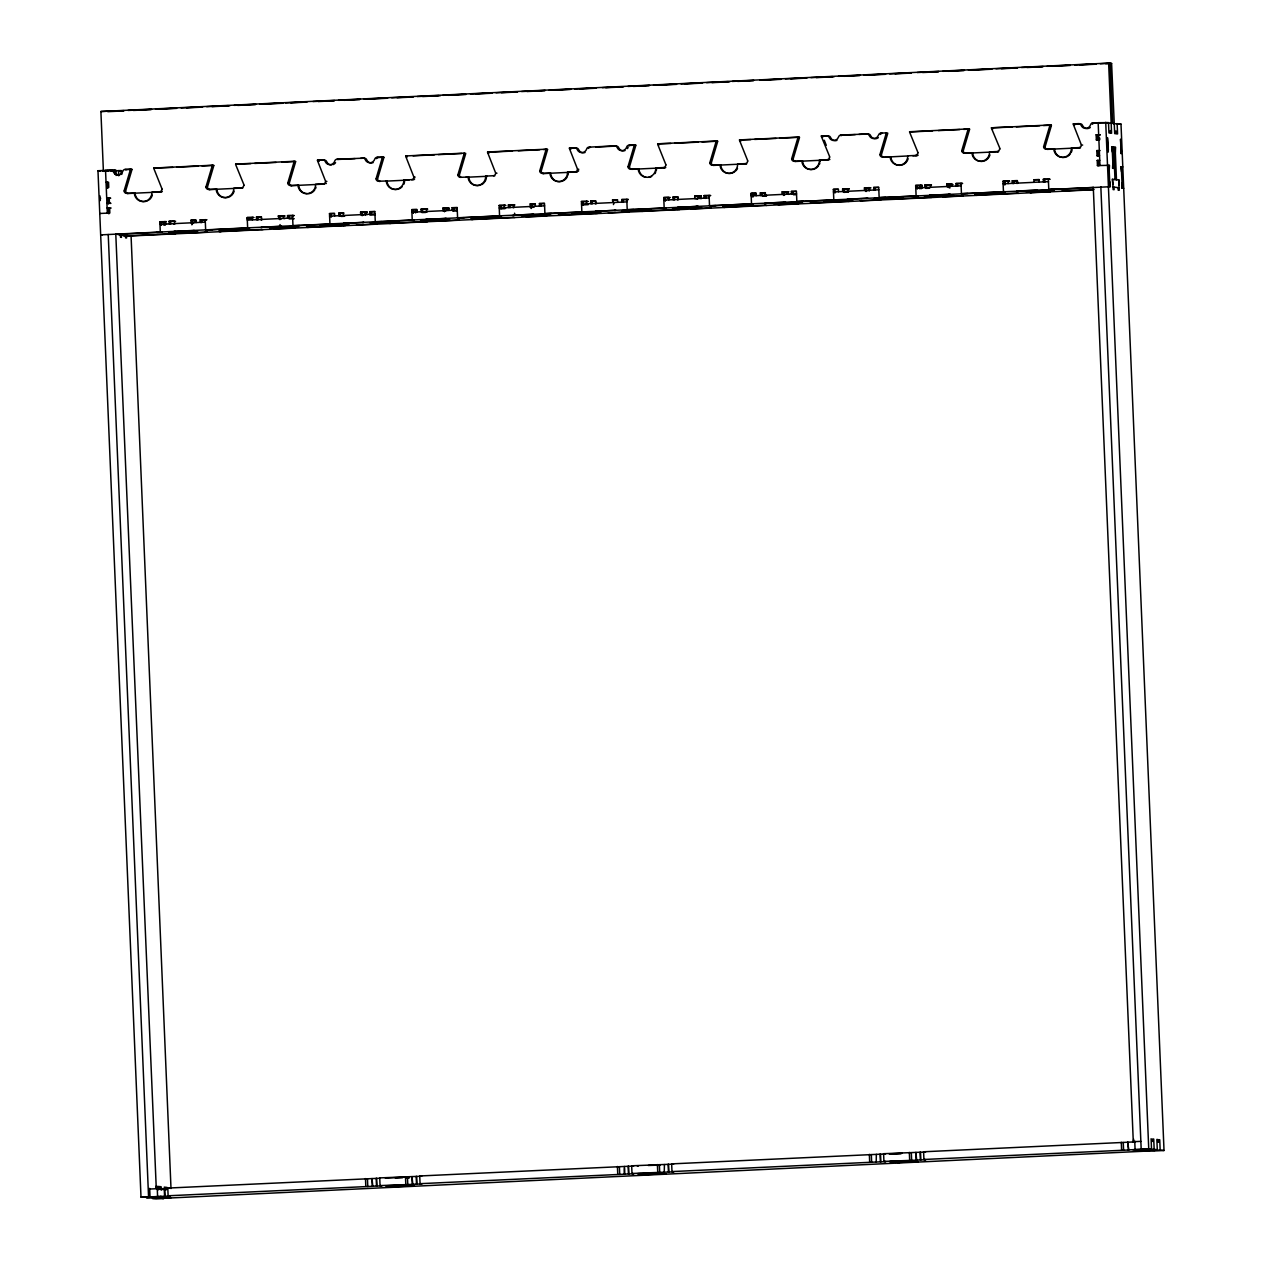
<?xml version="1.0" encoding="UTF-8"?>
<svg xmlns="http://www.w3.org/2000/svg" width="1262" height="1262" viewBox="0 0 1262 1262"><rect width="100%" height="100%" fill="white"/><g stroke="black" fill="none" stroke-linecap="round" stroke-linejoin="round"><path stroke-width="1.5" d="M162.325 191.461A2.571 2.524 -83.2 0 1 160.968 191.95L128.219 193.512A2.571 2.524 -83.2 0 1 125.585 191.067L131.816 170.086A2.571 2.524 -83.2 0 0 131.895 169.345L130.412 169.171A2.571 2.524 -83.2 0 1 130.333 169.913L124.102 190.893A2.571 2.524 -83.2 0 0 126.736 193.338L128.03 193.496M241.515 187.864L242.809 188.006L210.06 189.584A2.571 2.524 -83.2 0 1 207.425 187.139L213.657 166.158A2.571 2.524 -83.2 0 0 213.735 165.417L212.253 165.243A2.571 2.524 -83.2 0 1 212.174 165.969L205.943 186.965A2.571 2.524 -83.2 0 0 208.577 189.41L209.871 189.568M323.34 183.936L324.634 184.078L291.885 185.656A2.571 2.524 -83.2 0 1 289.266 183.211L295.497 162.214A2.571 2.524 -83.2 0 0 295.56 161.489L294.093 161.299A2.571 2.524 -83.2 0 1 294.014 162.041L287.783 183.037A2.571 2.524 -83.2 0 0 290.418 185.482L291.711 185.64M380.146 181.412A2.571 2.524 -83.2 0 1 377.527 178.967L383.758 157.987A2.571 2.524 -83.2 0 0 383.822 157.245L382.354 157.072A2.571 2.524 -83.2 0 1 382.276 157.813L376.044 178.794A2.571 2.524 -83.2 0 0 378.679 181.239L379.972 181.397M461.056 177.343A2.571 2.524 -83.2 0 1 459.368 175.039L465.583 154.059A2.571 2.524 -83.2 0 0 465.662 153.317L464.179 153.144A2.571 2.524 -83.2 0 1 464.116 153.869L457.885 174.866A2.571 2.524 -83.2 0 0 460.504 177.311L460.693 177.327M543.37 173.541A2.571 2.524 -83.2 0 1 541.193 171.111L547.424 150.115A2.571 2.524 -83.2 0 0 547.503 149.389L546.02 149.2A2.571 2.524 -83.2 0 1 545.941 149.941L539.726 170.938A2.571 2.524 -83.2 0 0 542.345 173.383L543.638 173.541M665.752 167.515A2.571 2.524 -83.2 0 1 664.837 167.736L632.088 169.313A2.571 2.524 -83.2 0 1 629.454 166.868L635.685 145.887A2.571 2.524 -83.2 0 0 635.764 145.146L634.281 144.972A2.571 2.524 -83.2 0 1 634.202 145.714L627.987 166.694A2.571 2.524 -83.2 0 0 630.606 169.14L631.899 169.297M745.385 163.666L746.678 163.808L713.929 165.385A2.571 2.524 -83.2 0 1 711.295 162.94L717.526 141.943A2.571 2.524 -83.2 0 0 717.605 141.218L716.122 141.029A2.571 2.524 -83.2 0 1 716.043 141.77L709.812 162.766A2.571 2.524 -83.2 0 0 712.446 165.212L713.74 165.369M827.209 159.722L828.503 159.88L795.754 161.457A2.571 2.524 -83.2 0 1 793.135 159.012L799.367 138.015A2.571 2.524 -83.2 0 0 799.43 137.274L797.963 137.101A2.571 2.524 -83.2 0 1 797.884 137.842L791.653 158.838A2.571 2.524 -83.2 0 0 794.287 161.284L795.581 161.426M883.084 157.087A2.571 2.524 -83.2 0 1 881.397 154.769L887.628 133.788A2.571 2.524 -83.2 0 0 887.691 133.046L886.224 132.873A2.571 2.524 -83.2 0 1 886.145 133.598L879.914 154.595A2.571 2.524 -83.2 0 0 882.548 157.04L883.842 157.198M997.311 151.55L998.605 151.708L965.856 153.286A2.571 2.524 -83.2 0 1 963.237 150.841L969.468 129.844A2.571 2.524 -83.2 0 0 969.531 129.118L968.049 128.929A2.571 2.524 -83.2 0 1 967.986 129.671L961.754 150.667A2.571 2.524 -83.2 0 0 964.373 153.112L965.667 153.27M1079.152 147.622L1080.446 147.78L1047.697 149.358A2.571 2.524 -83.2 0 1 1045.062 146.913L1051.293 125.916A2.571 2.524 -83.2 0 0 1051.372 125.175L1049.889 125.001A2.571 2.524 -83.2 0 1 1049.81 125.743L1043.595 146.739A2.571 2.524 -83.2 0 0 1046.214 149.184L1047.507 149.326M1099.77 138.094L1099.596 139.561M627.498 148.616L628.145 147.228M261.991 219.541L260.777 219.651L261.975 219.651M678.183 199.554L677.331 199.633L678.151 199.648M697.066 198.765L697.949 198.67L694.905 198.623L694.81 196.052L701.325 195.989L694.81 196.052M596.216 203.482L595.001 203.592L596.2 203.592M1017.787 183.242L1016.573 183.337L1017.771 183.353M192.518 222.995L193.749 222.917L191.035 222.822L190.941 220.251L195.973 220.014L196.083 222.569M279.864 218.799L281.41 218.673L279.123 218.72M362.162 214.84L363.708 214.729L360.68 214.666L360.569 212.111L367.084 212.032L360.569 212.111M444.461 210.896L446.007 210.77L442.978 210.722L442.867 208.151L447.9 207.915L448.01 210.47M514.265 207.425C510.968 207.457 514.959 207.788 513.524 207.331L513.413 204.76L508.365 205.012L508.476 207.567M531.791 206.7L533.353 206.574L530.308 206.526L530.198 203.955L535.246 203.718L535.356 206.29M783.734 194.6L785.279 194.474L782.251 194.427L782.14 191.856L788.655 191.792L782.14 191.856M866.032 190.641L867.578 190.515L864.549 190.467L864.438 187.912L869.471 187.659L869.581 190.231M948.33 186.697L949.876 186.571L946.847 186.524L946.737 183.952L951.769 183.716L951.879 186.271M175.308 231.419L173.793 231.53L194.395 230.567L192.849 230.694M262.654 227.223L261.124 227.334L281.741 226.371L279.438 226.403L280.101 224.573M344.936 223.264L343.39 223.39L364.04 222.427L362.478 222.538M427.25 219.304L425.72 219.43L446.338 218.468L444.776 218.594M532.122 214.398L533.668 214.272L513.035 215.234L515.322 215.203L514.502 213.199M596.879 211.164L595.333 211.29L615.966 210.312L614.42 210.439M679.177 207.205L677.631 207.331L698.265 206.369L695.977 206.4M766.523 203.008L764.961 203.135L785.611 202.172L784.049 202.299M188.385 232.965L186.823 233.091L207.473 232.129L205.185 232.161M848.805 199.065L847.291 199.175L867.909 198.213L866.347 198.339M931.119 195.105L929.589 195.216L950.207 194.269L948.645 194.395M358.014 224.825L356.499 224.936L377.117 223.973L374.814 224.005M1018.45 190.909L1016.935 191.035L1037.538 190.073L1035.992 190.199M440.312 220.866L438.797 220.976L459.4 220.014L457.112 220.061M527.658 216.67L526.128 216.78L546.746 215.834L544.458 215.865M609.956 212.71L608.394 212.836L629.044 211.874L626.757 211.906M779.585 204.57L778.07 204.681L798.672 203.718L796.385 203.766M861.883 200.611L860.368 200.737L880.986 199.775L878.683 199.806M944.181 196.667L942.635 196.793L963.269 195.815L960.981 195.862M1031.527 192.471L1029.997 192.581L1050.615 191.619L1048.328 191.666M103.405 171.38L100.897 111.498L1108.635 63.1L1111.601 63.447L1114.693 133.598L1115.687 133.725L1115.576 131.153L1116.476 131.264L1116.586 133.835L1117.58 133.946L1117.138 123.676L1113.368 123.865M124.023 110.63L100.897 111.498M127.967 110.441L151.582 109.321M155.526 109.131L175.197 108.185M181.113 107.901L202.756 106.86M206.7 106.671L228.343 105.629M234.259 105.345L255.902 104.304M259.846 104.115L281.489 103.074M285.433 102.885L307.076 101.843M312.976 101.559L334.635 100.518M338.563 100.329L360.222 99.288M364.15 99.099L387.781 97.963M391.709 97.773L413.368 96.748M417.296 96.559L438.955 95.518M442.883 95.328L464.542 94.287M470.442 94.003L492.085 92.962M496.029 92.773L517.672 91.732M521.616 91.542L545.231 90.407M549.175 90.217L570.818 89.176M574.762 88.987L596.405 87.946M602.321 87.662L621.992 86.715M627.908 86.431L649.551 85.39M653.495 85.201L675.138 84.16M681.038 83.891L702.697 82.85M706.625 82.661L728.284 81.62M732.212 81.431L753.871 80.389M759.771 80.105L781.43 79.064M785.358 78.875L807.017 77.834M810.945 77.645L832.604 76.603M838.504 76.319L860.148 75.278M864.091 75.089L885.735 74.048M889.678 73.859L911.322 72.817M917.237 72.533L938.881 71.492M942.824 71.319L964.468 70.278M968.411 70.088L992.027 68.953M995.955 68.763L1017.614 67.722M1021.542 67.533L1043.201 66.492M1047.129 66.302L1068.788 65.261M1074.688 64.977L1096.347 63.936M1100.275 63.747L1110.118 63.274L1112.627 123.14M107.791 111.671L123.55 110.914M133.378 110.441L151.093 109.589M158.965 109.21L176.68 108.358M186.524 107.885L202.267 107.128M212.111 106.655L229.826 105.803M237.698 105.424L255.413 104.572M265.257 104.099L282.972 103.247M290.844 102.869L306.587 102.112M318.403 101.544L334.146 100.786M343.99 100.313L359.733 99.556M369.577 99.083L387.292 98.247M397.12 97.773L412.879 97.016M422.707 96.543L440.422 95.691M448.294 95.313L466.009 94.461M475.853 93.987L491.596 93.23M501.44 92.757L517.183 92M527.027 91.527L544.742 90.675M554.586 90.201L570.329 89.444M580.173 88.971L595.916 88.214M605.76 87.741L623.475 86.889M633.319 86.415L649.062 85.674M658.906 85.201L676.621 84.349M684.493 83.97L702.208 83.118M712.052 82.645L729.767 81.793M737.639 81.415L753.382 80.658M763.226 80.184L780.941 79.332M790.769 78.859L806.528 78.102M816.356 77.629L834.072 76.777M843.915 76.304L859.659 75.546M869.502 75.073L885.246 74.316M895.089 73.843L910.833 73.086M922.648 72.533L938.392 71.776M948.235 71.303L963.979 70.546M973.822 70.073L991.538 69.221M1001.381 68.747L1017.125 67.99M1026.968 67.517L1042.712 66.76M1052.555 66.287L1070.271 65.435M1080.114 64.961L1095.858 64.204M1105.701 63.731L1111.601 63.447M160.432 1196.455L161.426 1196.565L140.997 1197.086L97.979 170.733L110.851 170.102A2.571 2.524 -83.2 0 1 112.917 171.048L114.069 173.02A5.143 5.048 -83.2 0 0 122.146 172.642L123.124 170.559A2.571 2.524 -83.2 0 1 125.096 169.423L130.412 169.171M162.088 189.111L153.932 168.777A2.571 2.524 -83.2 0 1 153.806 168.051L212.253 165.243M244.102 185.198L235.773 164.849A2.571 2.524 -83.2 0 1 235.647 164.107L294.093 161.299M326.874 181.381L325.58 181.223L317.614 160.905A2.571 2.524 -83.2 0 1 317.472 160.179L322.788 159.927A2.571 2.524 -83.2 0 1 324.855 160.858L326.006 162.845A5.143 5.048 -83.2 0 0 334.083 162.451L335.061 160.369A2.571 2.524 -83.2 0 1 337.049 159.249L363.898 158.144M362.778 158.002A2.571 2.524 -83.2 0 1 364.844 158.949L365.996 160.921A5.143 5.048 -83.2 0 0 374.073 160.542L375.066 158.46A2.571 2.524 -83.2 0 1 377.038 157.324L382.354 157.072M415.135 177.137L413.841 176.98L405.875 156.677A2.571 2.524 -83.2 0 1 405.733 155.952L464.179 153.144M496.96 173.209L495.666 173.052L487.716 152.749A2.587 2.54 -83.2 0 1 487.574 152.008L546.02 149.2M578.801 169.266L577.507 169.124L569.541 148.806A2.571 2.524 -83.2 0 1 569.414 148.08L574.731 147.828A2.571 2.524 -83.2 0 1 576.781 148.758L577.933 150.746A5.143 5.048 -83.2 0 0 586.025 150.352L587.004 148.269A2.571 2.524 -83.2 0 1 588.975 147.149L614.72 145.903A2.571 2.524 -83.2 0 1 616.787 146.849L617.938 148.821A5.143 5.048 -83.2 0 0 626.015 148.443L626.993 146.345A2.571 2.524 -83.2 0 1 628.965 145.225L634.281 144.972M665.957 164.896L657.802 144.578A2.571 2.524 -83.2 0 1 657.676 143.836L716.122 141.029M747.798 160.968L739.642 140.634A2.571 2.524 -83.2 0 1 739.516 139.908L797.963 137.101M829.812 157.056L821.483 136.706A2.571 2.524 -83.2 0 1 821.341 135.981L826.657 135.728A2.571 2.524 -83.2 0 1 829.102 137.321A5.143 5.048 -83.2 0 0 838.615 136.864A2.571 2.524 -83.2 0 1 840.918 135.05L867.767 133.946M866.647 133.804A2.571 2.524 -83.2 0 1 869.108 135.397A5.143 5.048 -83.2 0 0 878.604 134.939A2.571 2.524 -83.2 0 1 880.908 133.125L886.224 132.873M918.073 152.828L909.744 132.478A2.571 2.524 -83.2 0 1 909.602 131.737L968.049 128.929M1000.103 148.916L991.585 128.535A2.571 2.524 -83.2 0 1 991.443 127.809L1049.889 125.001M1082.67 145.067L1081.376 144.925L1073.41 124.607A2.571 2.524 -83.2 0 1 1073.284 123.881L1078.6 123.629A2.571 2.524 -83.2 0 1 1080.651 124.559L1081.802 126.547A5.143 5.048 -83.2 0 0 1089.895 126.153L1090.873 124.07A2.571 2.524 -83.2 0 1 1092.845 122.935L1108.509 122.651L1108.935 132.92L1109.929 133.031L1110.481 130.554L1110.592 133.109L1111.585 133.236L1108.635 63.1M107.018 170.544L115.883 170.338L116.104 175.465M131.895 169.345L126.579 169.597A2.571 2.524 -83.2 0 0 125.837 169.755M172.815 167.373L153.806 168.051M176.712 167.183L198.15 166.158M202.046 165.969L213.735 165.417M250.759 163.634L235.647 164.107M254.656 163.445L276.078 162.419M281.931 162.135L295.56 161.489M317.472 160.179L324.271 160.1A2.571 2.524 -83.2 0 1 326.337 161.047L327.489 163.019A5.143 5.048 -83.2 0 0 331.606 164.896M355.064 158.618L338.516 159.422A2.571 2.524 -83.2 0 0 337.774 159.564M360.585 158.365L364.261 158.176A2.571 2.524 -83.2 0 1 366.327 159.122L367.479 161.094A5.143 5.048 -83.2 0 0 373.079 162.672M383.822 157.245L378.521 157.498A2.571 2.524 -83.2 0 0 376.533 158.633M413.068 155.841L434.491 154.816M438.387 154.627L461.766 153.507M490.997 152.103L512.435 151.061M518.272 150.793L539.71 149.752M543.606 149.563L547.503 149.389M569.414 148.08L576.198 148.001A2.571 2.524 -83.2 0 1 578.264 148.948L579.416 150.919A5.143 5.048 -83.2 0 0 585.032 152.497M595.98 147.055L616.203 146.076A2.571 2.524 -83.2 0 1 618.27 147.023L619.405 148.995A5.143 5.048 -83.2 0 0 625.021 150.572M635.764 145.146L630.448 145.398A2.571 2.524 -83.2 0 0 629.012 145.935M657.676 143.836L670.848 143.458M674.744 143.269L698.123 142.149M702.019 141.959L717.605 141.218M739.516 139.908L750.732 139.625M754.629 139.435L776.051 138.41M779.948 138.221L799.43 137.274M821.341 135.981L828.14 135.902A2.571 2.524 -83.2 0 1 830.585 137.495A5.143 5.048 -83.2 0 0 836.958 140.397M855.257 134.608L842.385 135.223A2.571 2.524 -83.2 0 0 840.949 135.76M858.933 134.419L868.13 133.977A2.571 2.524 -83.2 0 1 870.575 135.586A5.143 5.048 -83.2 0 0 878.336 137.684M911.085 131.926L932.523 130.885M938.36 130.601L959.798 129.576M963.695 129.387L969.531 129.118M1012.408 127.052L991.443 127.809M1016.304 126.863L1039.683 125.743M1043.579 125.553L1051.372 125.175M1090.289 127.509A5.143 5.048 -83.2 0 1 1083.285 126.721L1082.133 124.733A2.571 2.524 -83.2 0 0 1080.067 123.802L1073.284 123.881M1099.659 122.871L1092.087 123.234L1093.397 123.376M102.664 170.969L115.883 170.338M1108.509 122.651L1098.161 122.682L1099.959 165.448M110.961 171.001L121.042 170.528L121.184 173.951M1107.231 123.155L1114.267 123.345M1117.233 124.323L1121.003 124.133L1164.021 1150.502L1156.465 1150.865L1141.179 1149.051L1100.843 186.839M1096.142 134.782L1100.133 134.845L1096.142 134.782L1096.362 139.908L1097.83 140.082L1097.624 134.955M1096.362 139.908L1099.612 139.877M126.736 193.338L135.034 193.07A8.992 8.818 -83.2 0 0 147.733 200.69M134.293 192.976A8.992 8.818 -83.2 0 0 143.489 201.541A8.992 8.818 -83.2 0 0 151.929 192.124L159.485 191.761A2.571 2.524 -83.2 0 0 161.899 189.079M208.577 189.41L216.875 189.142A8.992 8.818 -83.2 0 0 234.148 191.225M216.133 189.048A8.992 8.818 -83.2 0 0 225.33 197.598A8.992 8.818 -83.2 0 0 233.77 188.196L241.326 187.833A2.571 2.524 -83.2 0 0 243.74 185.151M290.418 185.482L298.715 185.198A8.992 8.818 -83.2 0 0 307.171 193.764M297.974 185.12A8.992 8.818 -83.2 0 0 307.155 193.67A8.992 8.818 -83.2 0 0 315.61 184.268L323.167 183.905A2.571 2.524 -83.2 0 0 325.58 181.223M378.679 181.239L386.977 180.971A8.992 8.818 -83.2 0 0 402.042 186.855M386.235 180.876A8.992 8.818 -83.2 0 0 395.416 189.442A8.992 8.818 -83.2 0 0 403.872 180.024L411.428 179.661A2.571 2.524 -83.2 0 0 413.841 176.98M460.504 177.311L468.801 177.027A8.992 8.818 -83.2 0 0 480.159 185.214M468.06 176.948A8.992 8.818 -83.2 0 0 477.257 185.498A8.992 8.818 -83.2 0 0 485.696 176.096L493.253 175.733A2.571 2.524 -83.2 0 0 495.666 173.052M542.345 173.383L550.642 173.099A8.992 8.818 -83.2 0 0 567.395 176.585M549.901 173.02A8.992 8.818 -83.2 0 0 559.098 181.57A8.992 8.818 -83.2 0 0 567.537 172.168L575.093 171.806A2.571 2.524 -83.2 0 0 577.507 169.124M630.606 169.14L638.903 168.871A8.992 8.818 -83.2 0 0 645.923 177.248M638.162 168.777A8.992 8.818 -83.2 0 0 647.359 177.327A8.992 8.818 -83.2 0 0 655.798 167.925L663.355 167.562A2.571 2.524 -83.2 0 0 665.768 164.88M712.446 165.212L720.744 164.928A8.992 8.818 -83.2 0 0 734.689 171.79M720.003 164.849A8.992 8.818 -83.2 0 0 729.199 173.399A8.992 8.818 -83.2 0 0 737.639 163.997L745.195 163.634A2.571 2.524 -83.2 0 0 747.609 160.952M794.287 161.284L802.585 161A8.992 8.818 -83.2 0 0 818.581 165.764M801.843 160.921A8.992 8.818 -83.2 0 0 811.024 169.471A8.992 8.818 -83.2 0 0 819.48 160.069L827.036 159.706A2.571 2.524 -83.2 0 0 829.449 157.024M882.548 157.04L890.846 156.772A8.992 8.818 -83.2 0 0 908.119 158.854M890.104 156.677A8.992 8.818 -83.2 0 0 899.285 165.227A8.992 8.818 -83.2 0 0 907.741 155.825L915.297 155.463A2.571 2.524 -83.2 0 0 917.711 152.781M964.373 153.112L972.671 152.828A8.992 8.818 -83.2 0 0 989.96 154.926M971.929 152.749A8.992 8.818 -83.2 0 0 981.126 161.299A8.992 8.818 -83.2 0 0 989.566 151.897L997.122 151.535A2.571 2.524 -83.2 0 0 999.536 148.853M1046.214 149.184L1054.511 148.9A8.992 8.818 -83.2 0 0 1070.523 153.664M1053.77 148.821A8.992 8.818 -83.2 0 0 1062.967 157.371A8.992 8.818 -83.2 0 0 1071.406 147.969L1078.963 147.607A2.571 2.524 -83.2 0 0 1081.376 144.925M385.935 181.144L409.046 180.024M465.836 177.295L487.037 176.286M543.827 173.557L576.576 171.979A2.571 2.524 -83.2 0 0 577.491 171.758M885.94 157.119L908.466 155.92M912.915 155.825L916.764 155.636A2.571 2.524 -83.2 0 0 918.137 155.163M107.333 198.371L110.693 198.213L106.702 198.166L107.885 200.216L108.185 198.339M1096.804 150.604L1098.287 150.777L1098.492 155.92L1097.025 155.731L1096.804 150.604L1100.07 150.572M109.431 203.166L106.923 203.292L110.914 203.34L109.431 203.166L109.226 198.039M1097.025 155.731L1099.533 155.62M111.119 208.056L107.112 207.993L108.595 208.167M1097.214 160.448L1098.697 160.621L1098.918 165.748L1097.435 165.574L1097.214 160.448L1099.738 160.321M99.777 213.483L109.841 213.01L109.636 207.867M1097.435 165.574L1109.487 165.322L1109.203 170.402M159.864 221.749L166.379 221.686L159.864 221.749L160.29 232.003L162.262 232.24L156.74 232.429M169.092 221.307L170.575 221.481L170.685 224.037L169.203 223.863L169.092 221.307L174.14 221.055L174.992 223.721M200.169 219.809L206.684 219.746L200.169 219.809L200.279 222.38L201.762 222.554L201.652 219.982M247.194 217.553L253.709 217.49L247.194 217.553L247.636 227.823L249.608 228.043L244.071 228.233M256.438 217.111L257.921 217.285L258.016 219.856L256.549 219.667L256.438 217.111L261.471 216.859L261.581 219.43M278.271 216.054L284.786 215.991L278.271 216.054L279.123 218.705M287.515 215.613L294.03 215.55L287.515 215.613L287.61 218.184L289.093 218.358L288.982 215.786M326.369 224.273L331.906 224.1L329.934 223.863L329.492 213.594L334.54 213.357L334.651 215.928M338.737 213.152L340.219 213.325L340.314 215.897L338.847 215.723L338.737 213.152L343.769 212.915L343.09 215.676L343.911 215.707M369.813 211.669L371.28 211.842L371.391 214.398L369.908 214.225L369.813 211.669L374.846 211.417L375.271 221.686L381.787 221.623M408.667 220.329L414.204 220.14L412.232 219.904L411.791 209.65L416.839 209.397L416.949 211.969M421.035 209.208L427.55 209.129L421.035 209.208L421.145 211.764L422.628 211.937L422.518 209.382M452.112 207.709L453.579 207.883L453.689 210.454L452.206 210.281L452.112 207.709L457.144 207.473L457.585 217.727L464.1 217.663M499.137 205.454L505.652 205.39L499.137 205.454L499.563 215.707L501.535 215.944L496.013 216.133M539.442 203.513L540.925 203.687L541.035 206.258L539.552 206.085L539.442 203.513L544.474 203.277L544.916 213.53L551.431 213.467M581.435 201.494L587.95 201.431L581.435 201.494L581.861 211.764L583.833 212L578.312 212.174M590.663 201.052L592.146 201.226L592.257 203.797L590.774 203.624L590.663 201.052L595.711 200.816L596.563 203.466M613.348 202.661L612.496 200.011L617.544 199.759L617.654 202.33M621.74 199.554L628.255 199.491L621.74 199.554L621.85 202.125L623.333 202.299L623.223 199.743M660.61 208.23L666.131 208.041L664.159 207.804L663.733 197.55L668.765 197.298L668.876 199.869M672.962 197.109L674.444 197.282L674.555 199.838L673.072 199.664L672.962 197.109L678.01 196.856L678.12 199.428M704.038 195.61L710.553 195.547L704.038 195.61L704.149 198.181L705.632 198.355L705.521 195.784M747.94 204.034L753.477 203.845L751.505 203.608L751.064 193.354L756.112 193.102L756.222 195.673M760.308 192.912L761.791 193.086L761.885 195.642L760.418 195.468L760.308 192.912L765.34 192.66L765.45 195.231L766.586 195.421M791.384 191.414L792.851 191.587L792.962 194.159L791.479 193.985L791.384 191.414L796.417 191.177L796.843 201.431L803.373 201.368M830.238 200.074L835.775 199.901L833.803 199.664L833.362 189.395L838.41 189.158L838.52 191.714M842.606 188.953L849.121 188.89L842.606 188.953L842.716 191.524L844.183 191.698L844.089 189.126M873.683 187.454L875.15 187.644L875.26 190.199L873.777 190.026L873.683 187.454L878.715 187.218L879.141 197.487L885.656 197.424M915.66 185.451L922.191 185.372L915.66 185.451L916.102 195.705L918.073 195.941L912.536 196.131M924.904 184.993L931.419 184.93L924.904 184.993L925.014 187.565L926.497 187.738L926.387 185.183M955.981 183.511L962.496 183.447L955.981 183.511L956.075 186.082M1003.006 181.255L1009.521 181.176L1003.006 181.255L1003.432 191.508L1005.404 191.745L999.883 191.934M1012.234 180.813L1013.717 180.987L1013.828 183.542L1012.345 183.369L1012.234 180.813L1017.282 180.561L1018.118 183.211M1034.177 182.327L1034.067 179.756L1039.115 179.519L1039.225 182.075M1043.311 179.314L1049.826 179.251L1043.311 179.314L1043.422 181.886L1044.904 182.059L1044.794 179.488M170.575 221.481L175.623 221.229M190.941 220.251L195.768 220.266M257.921 217.285L261.281 217.127M329.492 213.594L334.335 213.609M340.219 213.325L343.579 213.168M371.28 211.842L374.64 211.669M411.791 209.65L416.634 209.666M442.867 208.151L449.382 208.088M453.579 207.883L456.939 207.725M508.365 205.012L514.896 204.933L513.413 204.76M530.198 203.955L535.041 203.971M540.925 203.687L544.285 203.529M592.146 201.226L595.506 201.068M617.339 200.027L612.496 200.011M663.733 197.55L670.248 197.471M674.444 197.282L677.804 197.109M751.064 193.354L755.906 193.37M761.791 193.086L765.151 192.928M792.851 191.587L796.212 191.43M833.362 189.395L838.205 189.41M864.438 187.912L870.954 187.833M875.15 187.644L878.51 187.47M946.737 183.952L951.58 183.968M1013.717 180.987L1017.077 180.813M1038.91 179.772L1034.067 179.756M449.146 208.751L445.786 208.924L448.736 209.271M701.073 196.651L697.712 196.825L700.678 197.172M949.797 188.148L949.655 184.725L953.015 184.552M247.399 218.689L250.744 218.531L249.277 218.358M751.269 194.49L754.613 194.332L753.146 194.159L753.24 196.73M247.194 218.957L250.554 218.783M751.064 194.758L754.424 194.585M205.327 222.128L159.974 224.305L161.946 224.541M247.305 220.124L292.658 217.932M374.956 213.988L329.603 216.165L331.575 216.401M457.254 210.028L411.901 212.205L413.873 212.442M544.6 205.832L499.247 208.009L501.219 208.246M626.898 201.888L581.545 204.065L583.517 204.302M709.197 197.929L663.844 200.106L665.815 200.343M796.527 193.733L751.174 195.91L753.146 196.146M878.825 189.789L833.472 191.966L835.444 192.203M961.123 185.829L915.77 188.006L917.742 188.243M1048.47 181.633L1003.116 183.81L1005.088 184.047M289.187 218.925L294.22 218.689M341.261 216.433L344.621 216.259M369.813 215.061L375.335 214.871M421.871 212.552L425.72 212.458M796.417 194.569L793.546 194.79M848.49 192.061L843.931 192.36M925.74 188.353L929.589 188.259M452.821 211.148L456.592 210.975M505.1 208.64L501.314 208.829L501.203 206.258M530.277 207.425L534.063 207.252M582.555 204.917L588.218 204.649M762.69 196.273L766.476 196.083M117.271 234.322L161.773 232.192M207.126 230L249.103 227.996M294.456 225.819L331.401 224.037M376.754 221.86L413.699 220.077M459.052 217.9L501.046 215.897M546.399 213.704L583.344 211.937M628.697 209.76L665.642 207.978M710.995 205.801L752.972 203.797M798.325 201.604L835.27 199.838M880.624 197.661L917.569 195.878M962.922 193.701L1004.915 191.682M1050.268 189.505L1092.892 187.47M118.991 234.764L122.903 234.574L121.925 234.464M194.269 231.277L168.587 232.429L172.531 232.902M244.67 228.864L218.973 230.015L222.917 230.489M295.056 226.45L269.358 227.602L273.302 228.059M345.441 224.021L319.743 225.172L323.687 225.646M395.826 221.607L370.129 222.759L374.073 223.216M446.212 219.178L420.514 220.329L424.458 220.803M496.597 216.764L470.9 217.916L474.843 218.389M546.982 214.351L521.285 215.486L525.229 215.96M597.368 211.921L571.67 213.073L575.63 213.546M647.753 209.508L622.071 210.659L626.015 211.117M698.138 207.078L672.457 208.23L676.4 208.703M748.54 204.665L722.842 205.816L726.786 206.29M798.925 202.235L773.227 203.387L777.171 203.86M849.31 199.822L823.613 200.974L827.557 201.447M899.696 197.408L873.998 198.56L877.942 199.017M950.081 194.979L924.383 196.131L928.327 196.604M1000.466 192.565L974.769 193.717L978.713 194.174M1050.852 190.136L1025.154 191.288L1029.098 191.761M170.559 232.665L195.752 231.467M220.945 230.252L246.137 229.037M271.33 227.823L296.523 226.624M321.715 225.409L346.924 224.194M372.116 222.995L397.309 221.781M422.502 220.566L447.695 219.351M472.887 218.152L498.08 216.938M523.273 215.723L548.465 214.524M573.658 213.31L598.851 212.095M624.043 210.896L649.236 209.681M674.429 208.467L699.621 207.252M724.814 206.053L750.007 204.838M775.199 203.624L800.392 202.425M825.585 201.21L850.793 199.995M875.986 198.797L901.178 197.582M926.371 196.367L951.564 195.153M976.756 193.954L1001.949 192.739M1027.142 191.524L1052.334 190.325M172.042 232.839L197.724 231.687L193.78 231.23M222.427 230.425L248.109 229.274L244.165 228.801M272.813 228.012L298.495 226.86L294.551 226.387M323.198 225.582L348.88 224.431L344.936 223.958M373.584 223.169L399.265 222.017L395.321 221.544M423.969 220.74L449.651 219.588L445.707 219.131M474.37 218.326L500.036 217.174L496.092 216.701M524.755 215.912L550.437 214.745L546.478 214.288M575.141 213.483L600.822 212.331L596.879 211.858M625.526 211.07L651.208 209.918L647.264 209.445M675.911 208.64L701.593 207.489L697.649 207.015M726.297 206.227L751.978 205.075L748.035 204.602M776.682 203.797L802.364 202.646L798.42 202.188M827.067 201.384L852.749 200.232L848.805 199.759M877.453 198.97L903.135 197.819L899.191 197.345M927.838 196.541L953.52 195.389L949.576 194.916M978.239 194.127L1003.905 192.976L999.961 192.502M1028.625 191.698L1054.306 190.546L1050.347 190.089M125.064 235.489L131.074 235.962L171.001 1188.504M123.439 236.01L174.109 233.659M261.439 229.463L218.957 231.419L220.929 231.656M292.516 227.965L294.772 227.933L274.154 228.895L276.457 228.864L275.637 226.845M343.737 225.504L306.303 227.223L308.275 227.46M426.035 221.544L388.601 223.264L390.573 223.5M513.382 217.364L470.9 219.32L472.871 219.556M595.68 213.404L558.23 215.124L560.202 215.36M677.978 209.445L640.528 211.164L642.5 211.401M709.055 207.962L711.311 207.93L690.724 208.877L692.996 208.845L692.175 206.842M765.308 205.249L722.826 207.22L724.798 207.441M847.607 201.305L810.172 203.024L812.144 203.261M929.905 197.345L892.471 199.065L894.442 199.301M1017.251 193.149L974.769 195.105L976.741 195.342M1093.949 189.474L1062.099 190.925L1064.071 191.146M131.343 235.947L1092.924 189.773M158.902 1196.691L157.592 1196.534L157.166 1186.264L156.172 1186.154L156.283 1188.725L148.727 1189.088M380.036 1178.219L167.799 1188.078L168.114 1195.777L170.086 1196.013L165.054 1196.25L150.036 1196.897L149.673 1188.347M380.051 1185.602L412.816 1184.355L411.996 1176.594L412.327 1184.292L422.029 1183.914L420.057 1183.677L419.725 1175.979L421.697 1176.216L379.736 1177.903L380.051 1185.602L382.023 1185.838L372.322 1186.217L372.006 1178.519L372.811 1186.28L168.114 1195.777M419.725 1175.979L633.65 1166.041L631.678 1165.804L631.994 1173.502L633.966 1173.739L624.264 1174.117L624.438 1166.482M631.678 1165.804L673.64 1164.116L671.668 1163.879L671.983 1171.578L673.955 1171.814L664.254 1172.193L664.427 1164.558M671.668 1163.879L885.577 1153.941L883.605 1153.705L883.921 1161.403L885.908 1161.639L876.191 1162.018L876.364 1154.383M883.605 1153.705L925.567 1152.017L923.595 1151.78L923.926 1159.478L925.898 1159.715L916.196 1160.093L915.865 1152.395L916.685 1160.157L883.921 1161.403M923.595 1151.78L1134.775 1141.889M1093.286 187.202L1133.292 1141.716L1140.848 1141.353M168.083 1188.394L157.592 1188.867M157.75 1189.025L161.11 1188.867L160.116 1188.757M385.32 1178.109L403.651 1177.225M648.258 1165.473L658.401 1165.141L657.407 1165.031M902.014 1153.279L889.189 1153.894L890.183 1154.02M160.384 1189.34L164.723 1189.309L162.214 1189.419M395.29 1178.061L402.625 1177.714M890.846 1154.099L892.707 1153.894M893.67 1154.131L900.989 1153.768M405.733 1178.077L409.393 1177.903M140.997 1197.086L148.553 1196.723L163.839 1198.537L156.283 1198.9L152.418 1198.443L171.048 1197.717L170.054 1197.591M420.057 1183.677L624.753 1174.181L624.516 1168.407M631.994 1173.502L664.254 1172.193M671.983 1171.578L876.191 1162.018M923.926 1159.478L1128.622 1149.982L1127.802 1142.22L1128.622 1149.982M1141.179 1149.051L1151.528 1149.019L1151.102 1138.75L1152.853 1141.511L1152.742 1138.939L1153.736 1139.065L1154.162 1149.319L1157.286 1149.698L1156.86 1139.428L1157.838 1139.554L1157.948 1142.11L1158.847 1142.22L1158.737 1139.665L1159.731 1139.775L1160.157 1150.045L1164.021 1150.502M1128.133 1149.919L1142.662 1149.225M1151.528 1149.019L1132.913 1149.745M1154.162 1149.319L1136.526 1150.171L1137.519 1150.297M163.666 1197.259L167.183 1197.259L146.424 1197.733L165.054 1196.991L164.06 1196.881M1141.179 1150.313L1138.655 1150.423L1157.286 1149.698M1160.157 1150.045L1142.52 1150.881L1143.514 1151.007M162.356 1198.364L1154.982 1150.692M848.884 191.461L846.976 191.493L848.49 191.367L847.638 188.716M614.073 202.63L613.442 204.586M427.313 211.716L425.404 211.748L426.919 211.622L426.067 208.956M1117.138 123.676L1121.003 124.133M1092.845 122.935L1093.949 123.077M1078.963 123.676L1080.067 123.802M1073.788 124.654L1074.893 124.78M1049.81 125.743L1050.93 125.869M991.948 128.582L993.052 128.724M967.986 129.671L969.09 129.812M1107.626 150.21L1108.068 152.181L1107.468 137.637L1108.367 150.304M1120.703 151.755L1121.145 153.727L1120.53 139.199L1121.445 151.85M1112.374 152.055L1111.664 146.865L1115.608 147.323L1115.324 152.402M1043.769 146.755L1045.062 146.913M909.602 131.737L910.722 131.879M880.908 133.125L882.012 133.251M886.145 133.598L887.249 133.74M1112.832 163.161L1112.563 168.24L1114.535 168.477M1122.801 166.899L1120.83 166.679L1121.539 171.869M840.918 135.05L842.022 135.176M961.928 150.683L963.237 150.841M827.036 135.775L828.14 135.902M821.846 136.753L822.966 136.88A2.571 2.524 -83.2 0 1 822.824 136.154M797.884 137.842L798.988 137.984M915.471 155.494L916.764 155.636M1109.677 181.523L1110.371 186.713L100.66 234.874L102.143 235.047M1121.997 182.974L1121.729 188.054L1123.701 188.29M880.103 154.611L881.397 154.769M1112.91 184.457L1112.201 179.267L1119.268 180.103L1118.984 185.183M740.021 140.681L741.125 140.823A2.571 2.524 -83.2 0 1 740.983 140.082M1113.005 187.013L1119.094 187.738M716.043 141.77L717.163 141.912M819.48 160.069L820.205 160.164A8.992 8.818 -83.2 0 1 820.158 161.646M1055.3 189.268L1048.785 189.332L1048.343 179.078M791.842 158.854L793.135 159.012M658.18 144.609L659.285 144.751A2.571 2.524 -83.2 0 1 659.158 144.026M628.965 145.225L630.085 145.351M634.202 145.714L635.322 145.84M949.655 184.725L951.122 184.899M1016.746 193.102L1018.734 193.338M615.083 145.95L616.203 146.076M930.788 187.407L929.936 184.757M922.38 186.524L919.414 186.177L919.525 188.732M589.338 147.181L590.458 147.323A2.571 2.524 -83.2 0 0 588.471 148.443M710.001 162.782L711.295 162.94M920.818 187.77L922.285 187.943M967.97 193.465L961.439 193.528L961.013 183.274M575.093 147.875L576.198 148.001M569.919 148.853L571.023 148.995A2.571 2.524 -83.2 0 1 570.897 148.253M545.941 149.941L547.061 150.083M929.416 197.298L931.388 197.519M663.544 167.594L664.837 167.736M655.798 167.925L656.54 168.02A8.992 8.818 -83.2 0 1 656.177 170.954M628.16 166.71L629.454 166.868M487.574 152.008L489.057 152.181M488.078 152.781L489.183 152.923M464.116 153.869L465.221 154.011M788.766 194.364L787.283 194.174L787.172 191.619M847.117 201.242L849.089 201.478M575.283 171.821L576.576 171.979M567.537 172.168L568.279 172.263A8.992 8.818 -83.2 0 1 567.916 175.197M539.899 170.954L541.193 171.111M405.733 155.952L407.216 156.125A2.571 2.524 -83.2 0 0 407.358 156.851L406.238 156.725M377.038 157.324L378.143 157.45M382.276 157.813L383.38 157.939M764.819 205.201L766.791 205.438M701.435 198.56L699.953 198.371L699.842 195.815M493.442 175.765L494.736 175.907M485.696 176.096L486.438 176.191A8.992 8.818 -83.2 0 1 484.813 181.791M667.488 198.276L668.955 198.449M337.049 159.249L338.153 159.375M458.059 174.882L459.368 175.039M716.027 205.564L709.512 205.627L709.086 195.373M323.167 159.974L324.271 160.1M317.977 160.952L319.097 161.094M294.014 162.041L295.119 162.183M677.473 209.397L679.461 209.634M411.601 179.693L412.895 179.851A2.571 2.524 -83.2 0 0 414.646 178.999M403.872 180.024L404.597 180.119A8.992 8.818 -83.2 0 1 403.714 184.441M376.234 178.825L377.527 178.967M588.06 204.002L586.578 203.829L586.467 201.257M633.729 209.524L627.214 209.587L626.772 199.317M212.174 165.969L213.294 166.111M595.175 213.341L597.163 213.578M505.762 207.946L504.279 207.773L504.169 205.201M287.973 183.053L289.266 183.211M130.333 169.913L131.453 170.039M125.096 169.423L126.216 169.55M512.877 217.301L514.864 217.537M111.214 170.149L112.334 170.291A2.571 2.524 -83.2 0 1 114.4 171.222L115.536 173.194A5.143 5.048 -83.2 0 0 119.669 175.071M108.327 170.701L105.535 170.37L107.333 213.12L109.305 213.357M97.979 170.733L100.771 171.064M417.028 210.549L415.545 210.375L415.655 212.931M206.132 186.981L207.425 187.139M366.643 212.962L365.16 212.789L365.27 215.36M107.522 182.517L106.04 182.343L108.564 182.217L108.769 187.344L106.986 187.549M367.195 214.603L365.712 214.43L365.601 211.858M425.546 221.497L427.518 221.733M159.675 191.792L160.968 191.95M124.291 190.925L125.585 191.067M284.896 218.563L283.414 218.389L283.303 215.818M343.248 225.441L345.22 225.677M99.761 195.673L100.629 198.702M299.504 225.567L292.973 225.63L292.547 215.376M193.843 221.024L195.326 221.197M260.95 229.4L262.922 229.637M165.085 222.648L163.618 222.475L163.729 225.03L165.196 225.22L164.896 221.497M165.006 224.068L166.489 224.242M212.158 229.763L205.643 229.826L205.217 219.572M173.604 233.596L175.592 233.833M119.401 234.574L115.788 234.148L156.283 1188.725M1133.292 1141.716L1133.686 1139.207M1132.582 1142.047L1133.576 1142.157M1136.415 1149.745L1135.09 1149.587L1134.743 1141.037M1139.05 1150.045L1142.173 1150.423M1145.044 1150.77L1147.426 1151.054M910.659 1160.74L889.521 1161.592L893.023 1161.592M915.423 1161.308L916.417 1161.434L895.263 1162.286L896.257 1162.397M908.798 1160.945L912.316 1160.945L891.161 1161.797M913.893 1161.545L918.294 1161.655L897.156 1162.507L899.68 1162.381L898.781 1162.27M660.058 1165.347L655.877 1165.268M637.263 1165.993L638.241 1166.12M658.717 1172.84L637.578 1173.692L641.08 1173.692M663.496 1173.408L664.475 1173.534L643.336 1174.386L644.314 1174.496M656.871 1173.045L660.373 1173.045L639.235 1173.897M661.951 1173.644L666.368 1173.755L645.229 1174.606L647.737 1174.48L646.838 1174.386M405.481 1177.13L406.459 1177.257M407.137 1177.336L408.115 1177.446M406.79 1184.955L385.651 1185.791L389.153 1185.791M411.554 1185.507L412.548 1185.633L391.394 1186.485L392.387 1186.595M404.928 1185.144L408.446 1185.144L387.292 1185.996M410.024 1185.759L414.425 1185.854L393.287 1186.706L395.811 1186.58L394.911 1186.485M164.234 1187.116L165.212 1187.226L165.322 1189.798M167.105 1187.447L166.127 1187.337L166.221 1189.892M169.487 1187.731L170.48 1187.857M161.536 1197.007L164.659 1197.37M167.53 1197.717L169.913 1198.001M100.329 200.579L99.887 198.607M824.291 140.271L826.279 145.351M107.712 187.328L107.286 185.672L106.986 187.233M1121.319 166.726L1122.218 188.117M1118.779 180.04L1119.205 190.31L1118.211 190.183L1118.1 187.628M1115.119 147.275L1116.476 179.772M1113.636 147.086L1114.993 179.598M1113.999 187.139L1114.109 189.694L1113.116 189.584L1112.69 179.314M1112.153 146.913L1113.052 168.303M1108.982 165.259L1109.882 186.65M1105.717 122.319L1148.736 1148.688M1123.259 1142.52L1123.59 1150.218M1121.287 1142.284L1121.618 1149.982M1008.038 181.002L1008.149 183.574M1005.073 182.059L1005.183 184.631M1004.489 181.428L1004.631 184.851M961.644 194.017L961.723 195.941M957.448 183.684L957.558 186.255M948.219 184.126L948.361 187.549M920.708 185.198L921.008 188.906M917.143 185.624L917.285 189.048M920.534 1152.253L920.85 1159.952M920.045 1152.206L920.361 1159.888M879.346 197.976L879.425 199.901M911.322 1152.695L911.637 1160.393M869.029 188.59L869.139 191.161M909.35 1152.458L909.665 1160.157M865.921 188.085L866.063 191.508M880.545 1154.178L880.86 1161.876M880.04 1154.115L880.371 1161.813M834.845 189.568L834.987 192.991M871.332 1154.62L871.648 1162.318M869.36 1154.383L869.676 1162.081M797.048 201.92L797.127 203.845M783.623 192.029L783.765 195.452M752.546 193.528L752.688 196.951M665.216 197.724L665.358 201.147M668.592 1164.353L668.923 1172.051M668.103 1164.305L668.434 1172.004M659.379 1164.794L659.71 1172.493M657.407 1164.558L657.739 1172.256M628.602 1166.277L628.933 1173.976M628.113 1166.214L628.429 1173.912M582.918 201.668L583.06 205.091M619.39 1166.719L619.721 1174.417M617.418 1166.482L617.749 1174.181M531.681 204.129L531.823 207.552M531.05 206.605L531.144 208.53M509.848 205.185L509.958 207.741M500.62 205.627L500.762 209.05M444.35 208.325L444.492 211.748M413.273 209.823L413.415 213.246M416.665 1176.452L416.981 1184.15M416.176 1176.405L416.492 1184.103M375.477 222.175L375.555 224.1M407.452 1176.894L407.768 1184.592M405.481 1176.673L405.796 1184.371M362.052 212.284L362.194 215.707M376.675 1178.377L376.991 1186.075M376.171 1178.314L376.502 1186.012M330.975 213.767L331.117 217.19M367.463 1178.818L367.778 1186.517M365.491 1178.582L365.806 1186.28M279.754 216.228L279.896 219.651M252.242 217.316L252.337 219.872M192.408 220.424L192.55 223.847M191.777 222.901L191.871 224.825M161.347 221.923L161.489 225.346M126.468 235.41L126.579 237.982L125.585 237.871L125.49 235.3L121.373 234.811L121.483 237.382L120.489 237.256L120.395 234.7M164.723 1188.552L165.054 1196.25M121.783 174.44L121.641 171.017L118.533 170.638L118.738 175.781M164.234 1188.504L164.565 1196.202M161.252 1190.161L161.11 1186.737L160.132 1186.627L159.564 1189.104L159.469 1186.548L158.476 1186.422L158.618 1189.845M114.59 170.181L114.747 174.109M107.522 182.343L107.775 188.243M108.185 198.087L108.437 203.987M108.595 207.915L108.847 213.814M108.232 234.511L148.553 1196.723M578.643 170.717A2.571 2.524 -83.2 0 1 578.327 171.143M483.867 182.927A8.992 8.818 -83.2 0 1 481.516 184.662M335.566 162.64A5.143 5.048 -83.2 0 1 333.089 164.596M319.034 160.905A2.571 2.524 -83.2 0 1 318.955 160.353M326.385 183.242A2.571 2.524 -83.2 0 1 326.006 183.605M315.989 187.297A8.992 8.818 -83.2 0 1 315.453 188.685M314.711 189.963A8.992 8.818 -83.2 0 1 308.622 193.701M152.308 195.153A8.992 8.818 -83.2 0 1 148.995 199.932M1092.356 124.244A2.571 2.524 -83.2 0 1 1093.586 123.266M880.403 134.435A2.571 2.524 -83.2 0 1 881.649 133.441M829.875 159.391A2.571 2.524 -83.2 0 1 829.434 159.659M1072.085 149.547A8.992 8.818 -83.2 0 1 1071.264 152.386M819.858 163.098A8.992 8.818 -83.2 0 1 819.322 164.486M737.497 168.414A8.992 8.818 -83.2 0 1 735.809 170.827M655.656 172.342A8.992 8.818 -83.2 0 1 654.915 173.62M651.602 176.491A8.992 8.818 -83.2 0 1 648.826 177.358M173.462 223.831L174.629 223.847L173.572 223.816M764.677 195.436L766.208 195.436L764.788 195.421"/></g></svg>
